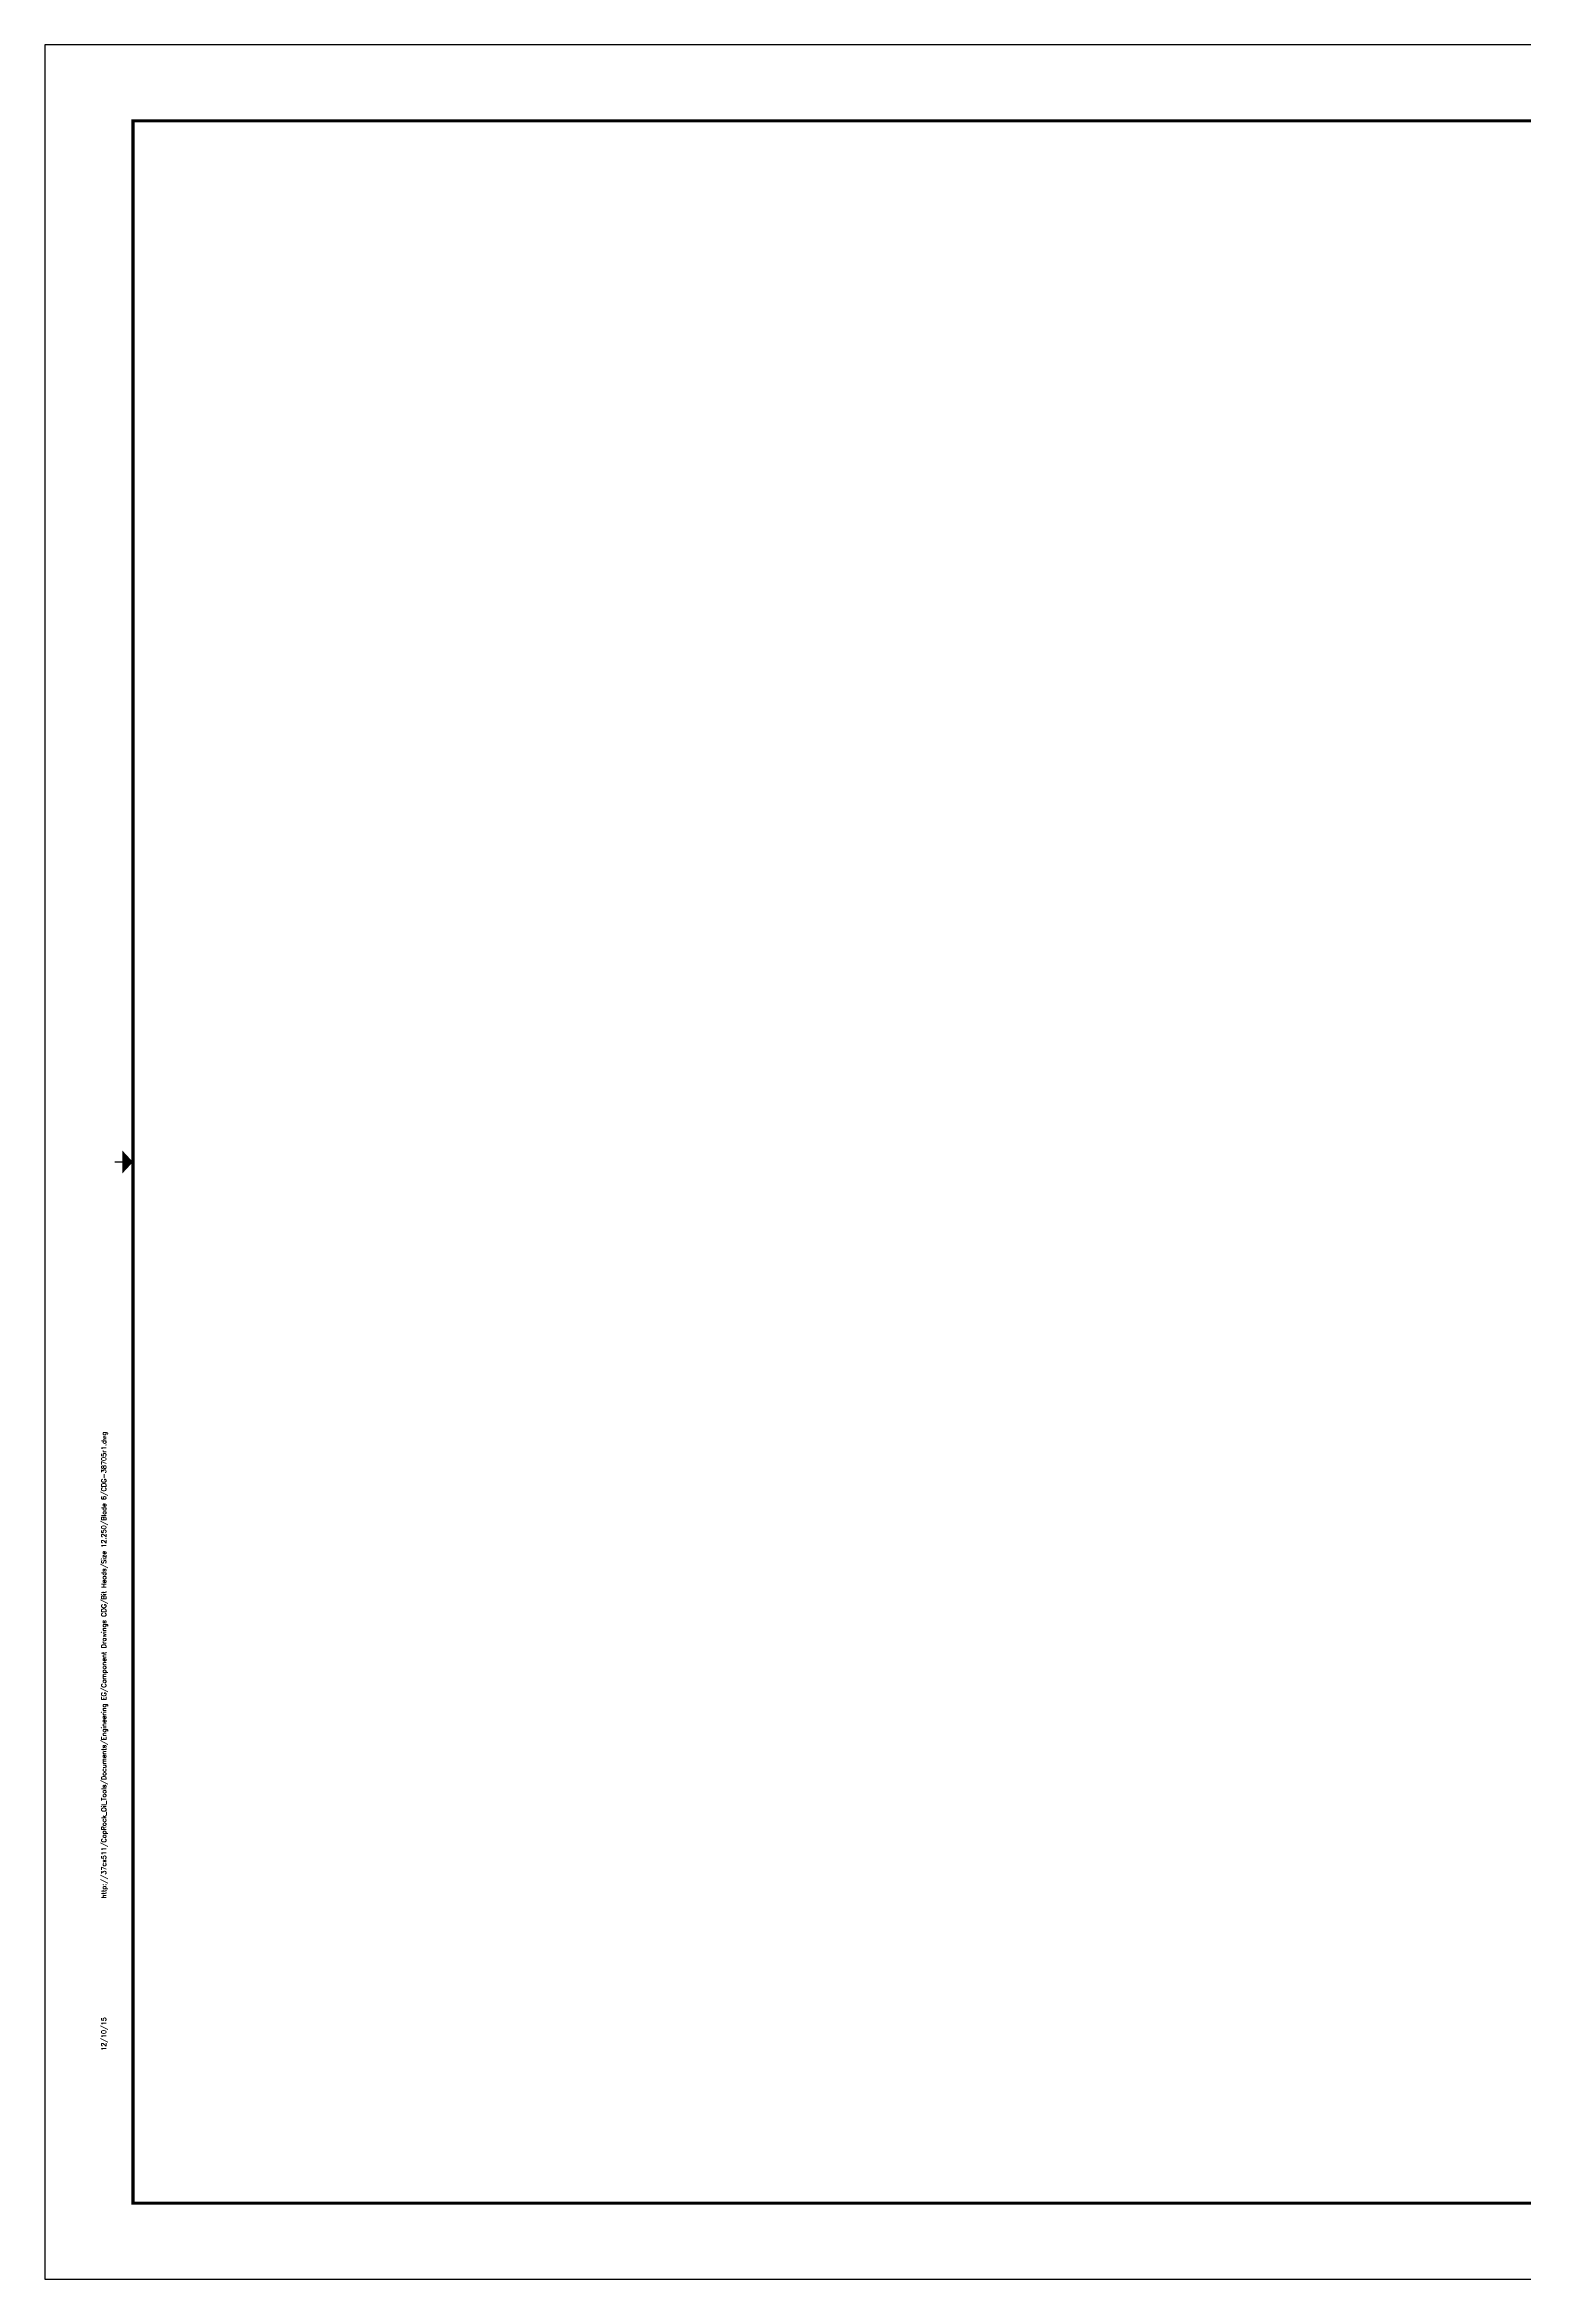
# Model space of a CAD drawing. Extents: x 34 to 204, y 6 to 38.
# Drawn here: x 34 to 48.57, y 10.99 to 32.99 of the extents above; entities that cross this region are included whole.
import ezdxf
from ezdxf.enums import TextEntityAlignment as Align

# ---------------------------------------------------------------- set-up
doc = ezdxf.new("R2010")
doc.units = 0
doc.header["$MEASUREMENT"] = 0
doc.header["$PDMODE"] = 35
doc.layers.get('Defpoints').update_dxf_attribs({"color": 10, "linetype": 'CONTINUOUS'})
doc.layers.add('Title Block', color=7, linetype='CONTINUOUS')
doc.styles.add('RomanD', font='romand.shx', dxfattribs={"width": 0.9})
doc.styles.add('RomanS', font='romans')

# ---------------------------------------------------------------- blocks, each defined once
blk = doc.blocks.new('COT_Dblock')
at = {"layer": 'Defpoints'}
blk.add_point((0.188, 0.188), dxfattribs=at)
at = {"layer": 'Title Block', "color": 8}
blk.add_lwpolyline([(0, 0), (34, 0), (34, 22), (0, 22)], close=True, dxfattribs=at)
at = {"layer": 'Title Block', "const_width": 0.03}
blk.add_lwpolyline([(33.13, 21.25), (0.87, 21.25), (0.87, 0.75), (33.13, 0.75)], close=True, dxfattribs=at)
at = {"layer": 'Title Block', "const_width": 0.015}
blk.add_lwpolyline([(0.69, 11), (0.765, 11)], dxfattribs=at)
at = {"layer": 'Title Block'}
blk.add_solid([(0.765, 10.887), (0.765, 11.113), (0.87, 11)], dxfattribs=at)
at = {"layer": 'Title Block', "color": 1, "style": 'RomanS', "flags": 8}
for tag, p in [('FNAME', (0.62, 3.75)), ('REVDATE', (0.62, 2.25)), ('USER', (0.62, 0.75))]:
    blk.add_attdef(tag, text='', height=0.047, rotation=90, dxfattribs=at).set_placement(p, align=Align.BOTTOM_LEFT)
at = {"layer": 'Title Block', "color": 3, "style": 'RomanS', "flags": 8}
blk.add_attdef('DRAWN', text='', height=0.11, dxfattribs=at).set_placement((28.7, 1.984), align=Align.MIDDLE_CENTER)
for tag, p in [('DDATE', (28.356, 1.672)), ('CHECK', (28.356, 1.406)), ('MATRL', (28.356, 1.149)), ('PDATE', (28.356, 0.883)), ('SCALE', (29.896, 0.855)), ('SHEET', (32.005, 0.855))]:
    blk.add_attdef(tag, text='', height=0.094, dxfattribs=at).set_placement(p, align=Align.MIDDLE_LEFT)
at = {"layer": 'Title Block', "color": 3, "style": 'RomanD', "width": 0.9, "flags": 8}
for tag, height, p in [('TITL1', 0.125, (31.337, 1.684)), ('TITL2', 0.094, (31.337, 1.514)), ('TITL3', 0.094, (31.337, 1.374))]:
    blk.add_attdef(tag, text='', height=height, dxfattribs=at).set_placement(p, align=Align.MIDDLE_CENTER)
at = {"layer": 'Title Block', "color": 3, "style": 'RomanS', "flags": 8}
for tag, p in [('FSCM#', (30.337, 1.121)), ('DWG#', (31.81, 1.121)), ('REV#', (32.97, 1.121))]:
    blk.add_attdef(tag, text='', height=0.094, dxfattribs=at).set_placement(p, align=Align.TOP_CENTER)

msp = doc.modelspace()

# ---------------------------------------------------------------- block references
at = {"layer": 'Title Block'}
ref = msp.add_blockref('COT_Dblock', (34, 10.98594), dxfattribs=at)
ref.add_attrib('REVDATE', '12/10/15', dxfattribs={"color": 1, "height": 0.047, "rotation": 90, "style": 'RomanS', "flags": 8}).set_placement((34.62, 13.23594), align=Align.BOTTOM_LEFT)
ref.add_attrib('FNAME', 'http://37cx511/CapRock_Oil_Tools/Documents/Engineering EG/Component Drawings CDG/Bit Heads/Size 12.250/Blade 6/CDG-38705r1.dwg', dxfattribs={"color": 1, "height": 0.047, "rotation": 90, "style": 'RomanS', "flags": 8}).set_placement((34.62, 14.73594), align=Align.BOTTOM_LEFT)

doc.saveas('drawing.dxf')
